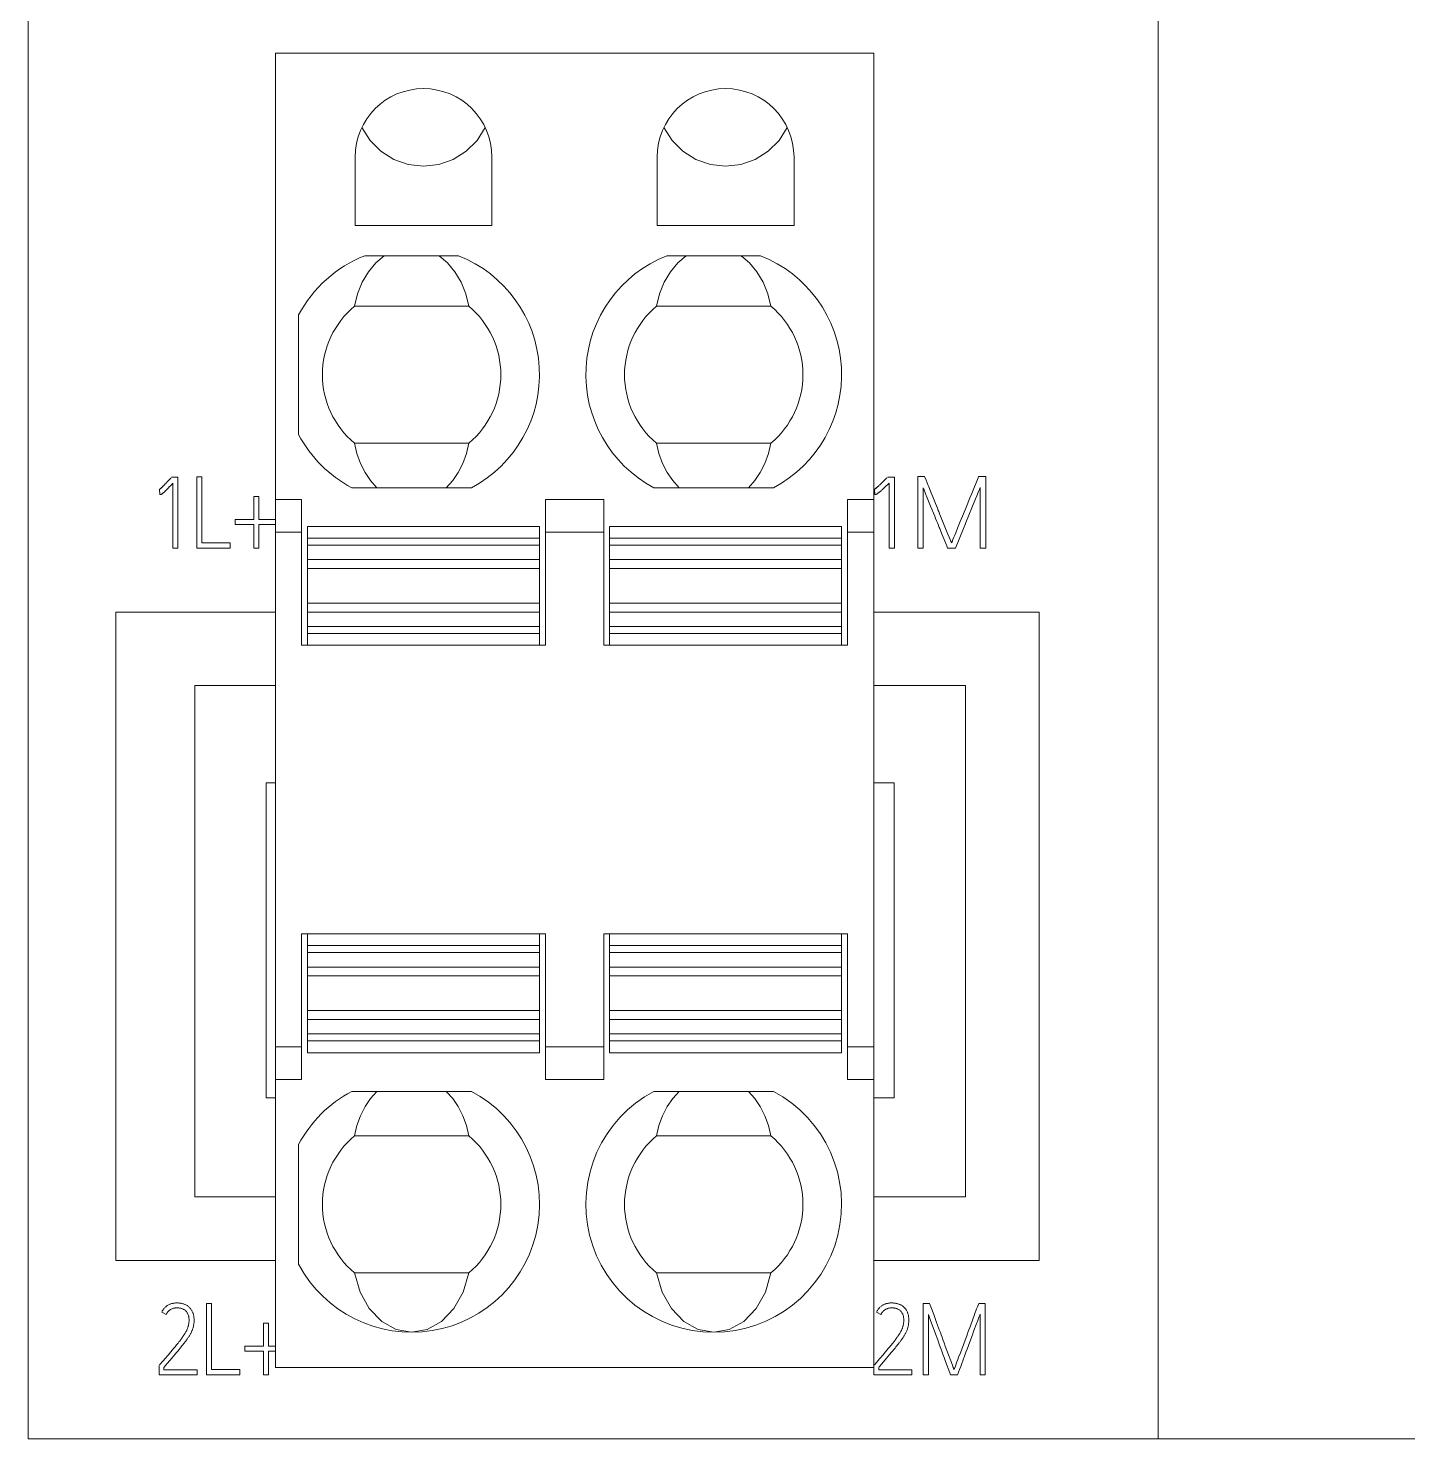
# Model space of a CAD drawing. Header units: millimetres. Extents: x 42356 to 50646, y 31507 to 39566.
# Drawn here: x 47553.03 to 47576.23, y 38373.74 to 38397.46 of the extents above; entities that cross this region are included whole.
import ezdxf

# ---------------------------------------------------------------- set-up
doc = ezdxf.new("R2010")
doc.units = ezdxf.units.MM
doc.set_wipeout_variables(frame=1)
doc.layers.add('000-PI-Oprema', color=30, linetype='Continuous', lineweight=5)

# ---------------------------------------------------------------- blocks, each defined once
blk = doc.blocks.new('A101_6ES7512-1DK01-0AB0')
at = {"layer": '000-PI-Oprema'}
for p, q in [((0, -58.55), (0, 58.55)), ((19, -58.55), (19, -24.25)), ((4.158, -35.254), (4.158, -57.354)), ((4.158, -35.254), (14.218, -35.254)), ((14.218, -35.254), (14.218, -57.354)), ((5.498, -36.999), (5.498, -38.149)), ((7.798, -38.149), (7.798, -36.999)), ((10.578, -36.999), (10.578, -38.149)), ((12.878, -38.149), (12.878, -36.999)), ((5.498, -38.149), (7.798, -38.149)), ((10.578, -38.149), (12.878, -38.149)), ((5.659, -38.659), (7.237, -38.659)), ((12.317, -38.659), (10.739, -38.659)), ((7.411, -39.509), (5.485, -39.509)), ((12.491, -39.509), (10.565, -39.509)), ((4.548, -41.665), (4.548, -39.653)), ((5.485, -41.809), (7.411, -41.809)), ((10.565, -41.809), (12.491, -41.809)), ((2.336, -42.463), (2.353, -42.444)), ((2.353, -42.444), (2.391, -42.402)), ((2.411, -42.38), (2.516, -42.38)), ((2.516, -42.38), (2.516, -43.575)), ((2.834, -43.573), (2.834, -42.375)), ((2.834, -42.375), (2.919, -42.375)), ((2.919, -42.375), (2.919, -43.488)), ((14.369, -42.463), (14.388, -42.445)), ((14.388, -42.445), (14.43, -42.402)), ((14.453, -42.38), (14.568, -42.38)), ((14.568, -42.38), (14.568, -43.575)), ((14.958, -43.573), (14.958, -42.373)), ((14.958, -42.373), (15.075, -42.373)), ((15.075, -42.373), (15.098, -42.43)), ((15.868, -42.657), (15.975, -42.392)), ((15.975, -42.392), (15.983, -42.373)), ((15.983, -42.373), (16.102, -42.373)), ((16.102, -42.373), (16.102, -43.573)), ((2.215, -42.676), (2.21, -42.587)), ((2.284, -42.518), (2.292, -42.509)), ((2.292, -42.509), (2.305, -42.495)), ((2.305, -42.495), (2.318, -42.482)), ((2.318, -42.482), (2.336, -42.463)), ((2.329, -42.592), (2.32, -42.601)), ((2.338, -42.583), (2.329, -42.592)), ((2.347, -42.574), (2.338, -42.583)), ((2.36, -42.56), (2.347, -42.574)), ((2.373, -42.547), (2.36, -42.56)), ((2.39, -42.529), (2.373, -42.547)), ((2.407, -42.51), (2.39, -42.529)), ((2.433, -42.483), (2.407, -42.51)), ((2.433, -43.575), (2.433, -42.483)), ((7.454, -42.559), (5.442, -42.559)), ((10.522, -42.559), (12.534, -42.559)), ((14.236, -42.676), (14.231, -42.587)), ((14.312, -42.518), (14.321, -42.509)), ((14.321, -42.509), (14.336, -42.496)), ((14.336, -42.496), (14.35, -42.482)), ((14.35, -42.482), (14.369, -42.463)), ((14.361, -42.593), (14.351, -42.601)), ((14.371, -42.584), (14.361, -42.593)), ((14.381, -42.575), (14.371, -42.584)), ((14.395, -42.561), (14.381, -42.575)), ((14.41, -42.547), (14.395, -42.561)), ((14.429, -42.529), (14.41, -42.547)), ((14.448, -42.511), (14.429, -42.529)), ((14.476, -42.483), (14.448, -42.511)), ((14.476, -43.575), (14.476, -42.483)), ((15.051, -42.559), (15.051, -43.573)), ((15.092, -42.663), (15.078, -42.628)), ((15.12, -42.731), (15.092, -42.663)), ((15.174, -42.619), (15.213, -42.714)), ((15.837, -42.732), (15.868, -42.657)), ((15.98, -42.625), (15.952, -42.694)), ((15.995, -42.591), (15.98, -42.625)), ((16.009, -43.573), (16.009, -42.556)), ((3.794, -43.092), (3.794, -42.706)), ((3.794, -42.706), (3.878, -42.706)), ((3.878, -42.706), (3.878, -43.092)), ((4.158, -42.759), (4.598, -42.759)), ((4.598, -42.759), (4.598, -45.209)), ((8.698, -45.209), (8.698, -42.759)), ((8.698, -42.759), (9.678, -42.759)), ((9.678, -42.759), (9.678, -45.209)), ((13.778, -45.209), (13.778, -42.759)), ((13.778, -42.759), (14.218, -42.759)), ((15.176, -42.869), (15.12, -42.731)), ((15.197, -42.92), (15.176, -42.869)), ((15.224, -42.989), (15.197, -42.92)), ((15.213, -42.714), (15.259, -42.827)), ((15.259, -42.827), (15.274, -42.865)), ((15.274, -42.865), (15.29, -42.903)), ((15.728, -42.996), (15.767, -42.902)), ((15.767, -42.902), (15.79, -42.845)), ((15.79, -42.845), (15.837, -42.732)), ((15.867, -42.9), (15.818, -43.021)), ((15.93, -42.745), (15.867, -42.9)), ((15.952, -42.694), (15.93, -42.745)), ((3.482, -43.177), (3.482, -43.092)), ((3.482, -43.092), (3.794, -43.092)), ((3.878, -43.092), (4.158, -43.092)), ((15.245, -43.04), (15.224, -42.989)), ((15.259, -43.075), (15.245, -43.04)), ((15.28, -43.126), (15.259, -43.075)), ((15.294, -43.161), (15.28, -43.126)), ((15.327, -42.998), (15.342, -43.035)), ((15.342, -43.035), (15.365, -43.092)), ((15.365, -43.092), (15.404, -43.187)), ((15.628, -43.242), (15.674, -43.129)), ((15.674, -43.129), (15.728, -42.996)), ((15.769, -43.142), (15.755, -43.176)), ((15.818, -43.021), (15.769, -43.142)), ((3.794, -43.177), (3.482, -43.177)), ((3.794, -43.573), (3.794, -43.177)), ((3.878, -43.177), (3.878, -43.573)), ((4.158, -43.177), (3.878, -43.177)), ((4.158, -43.305), (4.598, -43.305)), ((4.698, -43.209), (4.698, -45.209)), ((8.598, -43.209), (4.698, -43.209)), ((8.598, -43.209), (8.598, -45.209)), ((8.698, -43.305), (9.678, -43.305)), ((9.778, -43.209), (9.778, -45.209)), ((9.778, -43.209), (13.678, -43.209)), ((13.678, -43.209), (13.678, -45.209)), ((13.778, -43.305), (14.218, -43.305)), ((15.369, -43.35), (15.342, -43.281)), ((15.446, -43.539), (15.369, -43.35)), ((15.404, -43.187), (15.45, -43.3)), ((15.45, -43.3), (15.505, -43.432)), ((15.551, -43.431), (15.566, -43.393)), ((15.566, -43.393), (15.582, -43.355)), ((15.582, -43.355), (15.597, -43.318)), ((15.597, -43.318), (15.628, -43.242)), ((2.516, -43.575), (2.433, -43.575)), ((3.395, -43.573), (2.834, -43.573)), ((2.919, -43.488), (3.395, -43.488)), ((3.395, -43.488), (3.395, -43.573)), ((3.878, -43.573), (3.794, -43.573)), ((8.598, -43.409), (4.698, -43.409)), ((8.598, -43.524), (4.698, -43.524)), ((9.778, -43.409), (13.678, -43.409)), ((9.778, -43.524), (13.678, -43.524)), ((14.568, -43.575), (14.476, -43.575)), ((15.051, -43.573), (14.958, -43.573)), ((15.459, -43.573), (15.446, -43.539)), ((15.593, -43.573), (15.459, -43.573)), ((15.529, -43.488), (15.536, -43.469)), ((15.536, -43.469), (15.551, -43.431)), ((16.102, -43.573), (16.009, -43.573)), ((8.598, -43.768), (4.698, -43.768)), ((9.778, -43.768), (13.678, -43.768)), ((8.598, -43.916), (4.698, -43.916)), ((9.778, -43.916), (13.678, -43.916)), ((8.598, -44.502), (4.698, -44.502)), ((9.778, -44.502), (13.678, -44.502)), ((1.474, -44.65), (1.474, -55.55)), ((4.158, -44.65), (1.474, -44.65)), ((8.598, -44.65), (4.698, -44.65)), ((9.778, -44.65), (13.678, -44.65)), ((17, -44.65), (14.218, -44.65)), ((17, -55.55), (17, -44.65)), ((8.598, -44.894), (4.698, -44.894)), ((8.598, -45.009), (4.698, -45.009)), ((9.778, -44.894), (13.678, -44.894)), ((9.778, -45.009), (13.678, -45.009)), ((4.598, -45.209), (8.698, -45.209)), ((9.678, -45.209), (13.778, -45.209)), ((2.8, -45.885), (2.8, -54.485)), ((4.158, -45.885), (2.8, -45.885)), ((15.76, -45.885), (14.218, -45.885)), ((15.76, -54.485), (15.76, -45.885)), ((4, -47.522), (4, -52.815)), ((4.158, -47.522), (4, -47.522)), ((14.56, -47.522), (14.218, -47.522)), ((14.56, -52.815), (14.56, -47.522)), ((4.598, -50.059), (4.598, -52.509)), ((8.698, -50.059), (4.598, -50.059)), ((4.698, -52.059), (4.698, -50.059)), ((8.598, -50.259), (4.698, -50.259)), ((8.598, -52.059), (8.598, -50.059)), ((8.698, -52.509), (8.698, -50.059)), ((9.678, -50.059), (9.678, -52.509)), ((9.678, -50.059), (13.778, -50.059)), ((9.778, -52.059), (9.778, -50.059)), ((9.778, -50.259), (13.678, -50.259)), ((13.678, -52.059), (13.678, -50.059)), ((13.778, -52.509), (13.778, -50.059)), ((8.598, -50.374), (4.698, -50.374)), ((9.778, -50.374), (13.678, -50.374)), ((8.598, -50.618), (4.698, -50.618)), ((9.778, -50.618), (13.678, -50.618)), ((8.598, -50.766), (4.698, -50.766)), ((9.778, -50.766), (13.678, -50.766)), ((8.598, -51.352), (4.698, -51.352)), ((9.778, -51.352), (13.678, -51.352)), ((8.598, -51.5), (4.698, -51.5)), ((9.778, -51.5), (13.678, -51.5)), ((8.598, -51.744), (4.698, -51.744)), ((8.598, -51.859), (4.698, -51.859)), ((9.778, -51.744), (13.678, -51.744)), ((9.778, -51.859), (13.678, -51.859)), ((4.158, -51.963), (4.598, -51.963)), ((8.598, -52.059), (4.698, -52.059)), ((8.698, -51.963), (9.678, -51.963)), ((9.778, -52.059), (13.678, -52.059)), ((13.778, -51.963), (14.218, -51.963)), ((4.158, -52.509), (4.598, -52.509)), ((8.698, -52.509), (9.678, -52.509)), ((13.778, -52.509), (14.218, -52.509)), ((4, -52.815), (4.158, -52.815)), ((5.442, -52.709), (7.454, -52.709)), ((10.522, -52.709), (12.534, -52.709)), ((14.218, -52.815), (14.56, -52.815)), ((7.411, -53.459), (5.485, -53.459)), ((12.491, -53.459), (10.565, -53.459)), ((4.548, -55.615), (4.548, -53.603)), ((2.8, -54.485), (4.158, -54.485)), ((14.218, -54.485), (15.76, -54.485)), ((1.474, -55.55), (4.158, -55.55)), ((14.218, -55.55), (17, -55.55)), ((5.485, -55.759), (7.411, -55.759)), ((10.565, -55.759), (12.491, -55.759)), ((2.32, -56.459), (2.245, -56.421)), ((2.996, -57.473), (2.996, -56.275)), ((2.996, -56.275), (3.08, -56.275)), ((3.08, -56.275), (3.08, -57.388)), ((14.34, -56.459), (14.265, -56.421)), ((15.052, -57.473), (15.052, -56.273)), ((15.052, -56.273), (15.159, -56.273)), ((15.159, -56.273), (15.18, -56.33)), ((15.18, -56.33), (15.228, -56.462)), ((15.88, -56.557), (15.949, -56.368)), ((15.949, -56.368), (15.963, -56.33)), ((15.963, -56.33), (15.984, -56.273)), ((15.984, -56.273), (16.092, -56.273)), ((16.092, -56.273), (16.092, -57.473)), ((2.704, -56.555), (2.704, -56.554)), ((3.956, -56.992), (3.956, -56.606)), ((3.956, -56.606), (4.039, -56.606)), ((4.039, -56.606), (4.039, -56.992)), ((14.724, -56.555), (14.724, -56.554)), ((15.137, -56.459), (15.137, -57.473)), ((15.257, -56.786), (15.168, -56.546)), ((15.228, -56.462), (15.277, -56.595)), ((15.277, -56.595), (15.326, -56.727)), ((15.809, -56.745), (15.844, -56.651)), ((15.844, -56.651), (15.88, -56.557)), ((15.943, -56.628), (15.904, -56.732)), ((16.001, -56.473), (15.988, -56.508)), ((16.008, -56.456), (16.001, -56.473)), ((16.008, -57.473), (16.008, -56.456)), ((2.534, -56.923), (2.547, -56.907)), ((14.554, -56.923), (14.567, -56.907)), ((15.294, -56.889), (15.257, -56.786)), ((15.313, -56.94), (15.294, -56.889)), ((15.326, -56.727), (15.34, -56.765)), ((15.34, -56.765), (15.354, -56.803)), ((15.388, -56.897), (15.402, -56.935)), ((15.676, -57.104), (15.788, -56.802)), ((15.788, -56.802), (15.809, -56.745)), ((15.834, -56.921), (15.789, -57.042)), ((15.904, -56.732), (15.891, -56.766)), ((2.304, -57.199), (2.351, -57.145)), ((2.351, -57.145), (2.398, -57.09)), ((2.398, -57.09), (2.444, -57.035)), ((2.472, -57.128), (2.443, -57.162)), ((2.444, -57.035), (2.47, -57.003)), ((2.47, -57.003), (2.483, -56.988)), ((2.494, -57.102), (2.472, -57.128)), ((2.483, -56.988), (2.496, -56.972)), ((2.515, -57.076), (2.494, -57.102)), ((2.496, -56.972), (2.509, -56.956)), ((2.509, -56.956), (2.522, -56.94)), ((2.537, -57.05), (2.515, -57.076)), ((2.522, -56.94), (2.534, -56.923)), ((2.558, -57.024), (2.537, -57.05)), ((2.572, -57.007), (2.558, -57.024)), ((2.586, -56.989), (2.572, -57.007)), ((2.6, -56.972), (2.586, -56.989)), ((2.614, -56.954), (2.6, -56.972)), ((3.643, -57.077), (3.643, -56.992)), ((3.643, -56.992), (3.956, -56.992)), ((3.956, -57.077), (3.643, -57.077)), ((3.956, -57.473), (3.956, -57.077)), ((4.039, -56.992), (4.158, -56.992)), ((4.039, -57.077), (4.039, -57.473)), ((4.158, -57.077), (4.039, -57.077)), ((14.324, -57.199), (14.371, -57.145)), ((14.371, -57.145), (14.418, -57.09)), ((14.418, -57.09), (14.464, -57.035)), ((14.492, -57.128), (14.463, -57.162)), ((14.464, -57.035), (14.49, -57.003)), ((14.49, -57.003), (14.503, -56.988)), ((14.514, -57.102), (14.492, -57.128)), ((14.503, -56.988), (14.516, -56.972)), ((14.535, -57.076), (14.514, -57.102)), ((14.516, -56.972), (14.529, -56.956)), ((14.529, -56.956), (14.542, -56.94)), ((14.557, -57.05), (14.535, -57.076)), ((14.542, -56.94), (14.554, -56.923)), ((14.578, -57.024), (14.557, -57.05)), ((14.592, -57.007), (14.578, -57.024)), ((14.606, -56.989), (14.592, -57.007)), ((14.62, -56.972), (14.606, -56.989)), ((14.634, -56.954), (14.62, -56.972)), ((15.326, -56.975), (15.313, -56.94)), ((15.358, -57.061), (15.326, -56.975)), ((15.402, -56.935), (15.422, -56.992)), ((15.422, -56.992), (15.45, -57.068)), ((15.45, -57.068), (15.542, -57.313)), ((15.789, -57.042), (15.77, -57.094)), ((2.2, -57.473), (2.2, -57.32)), ((2.21, -57.308), (2.27, -57.238)), ((2.27, -57.238), (2.304, -57.199)), ((2.29, -57.341), (2.283, -57.35)), ((2.283, -57.35), (2.283, -57.39)), ((2.283, -57.39), (2.839, -57.39)), ((2.305, -57.324), (2.29, -57.341)), ((2.839, -57.39), (2.839, -57.473)), ((3.08, -57.388), (3.556, -57.388)), ((3.556, -57.388), (3.556, -57.473)), ((4.158, -57.354), (14.218, -57.354)), ((14.22, -57.473), (14.22, -57.32)), ((14.23, -57.308), (14.324, -57.199)), ((14.31, -57.341), (14.303, -57.35)), ((14.303, -57.35), (14.303, -57.39)), ((14.303, -57.39), (14.859, -57.39)), ((14.325, -57.324), (14.31, -57.341)), ((14.859, -57.39), (14.859, -57.473)), ((15.426, -57.25), (15.401, -57.181)), ((15.496, -57.439), (15.426, -57.25)), ((15.542, -57.313), (15.556, -57.351)), ((15.571, -57.388), (15.578, -57.369)), ((15.578, -57.369), (15.592, -57.331)), ((15.592, -57.331), (15.605, -57.293)), ((15.605, -57.293), (15.619, -57.255)), ((15.619, -57.255), (15.633, -57.218)), ((15.662, -57.387), (15.63, -57.473)), ((15.681, -57.335), (15.662, -57.387)), ((15.693, -57.301), (15.681, -57.335)), ((2.839, -57.473), (2.2, -57.473)), ((3.556, -57.473), (2.996, -57.473)), ((4.039, -57.473), (3.956, -57.473)), ((14.859, -57.473), (14.22, -57.473)), ((15.137, -57.473), (15.052, -57.473)), ((15.508, -57.473), (15.496, -57.439)), ((15.63, -57.473), (15.508, -57.473)), ((16.092, -57.473), (16.008, -57.473)), ((0, -58.55), (100, -58.55))]:
    blk.add_line(p, q, dxfattribs=at)
for points in [[(5.611, -36.501), (5.748, -36.72), (5.93, -36.902), (6.148, -37.04), (6.392, -37.125), (6.648, -37.154)], [(6.648, -37.154), (6.904, -37.125), (7.147, -37.04), (7.366, -36.902), (7.548, -36.72), (7.685, -36.501)], [(10.691, -36.501), (10.828, -36.72), (11.01, -36.902), (11.228, -37.04), (11.472, -37.125), (11.728, -37.154)], [(11.728, -37.154), (11.984, -37.125), (12.227, -37.04), (12.446, -36.902), (12.628, -36.72), (12.765, -36.501)], [(5.987, -38.659), (5.845, -38.778), (5.72, -38.928), (5.617, -39.103), (5.538, -39.298), (5.485, -39.509)], [(7.411, -39.509), (7.358, -39.298), (7.279, -39.103), (7.175, -38.928), (7.051, -38.778), (6.909, -38.659)], [(11.067, -38.659), (10.925, -38.778), (10.8, -38.928), (10.697, -39.103), (10.618, -39.298), (10.565, -39.509)], [(12.491, -39.509), (12.438, -39.298), (12.359, -39.103), (12.255, -38.928), (12.131, -38.778), (11.989, -38.659)], [(5.485, -41.809), (5.527, -41.984), (5.587, -42.15), (5.665, -42.303), (5.758, -42.44), (5.865, -42.559)], [(7.031, -42.559), (7.138, -42.44), (7.231, -42.303), (7.309, -42.15), (7.369, -41.984), (7.411, -41.809)], [(10.565, -41.809), (10.607, -41.984), (10.667, -42.15), (10.745, -42.303), (10.838, -42.44), (10.945, -42.559)], [(12.111, -42.559), (12.218, -42.44), (12.311, -42.303), (12.389, -42.15), (12.449, -41.984), (12.491, -41.809)], [(2.391, -42.402), (2.396, -42.398), (2.4, -42.393)], [(14.43, -42.402), (14.435, -42.398), (14.44, -42.393)], [(15.098, -42.43), (15.136, -42.524), (15.144, -42.543), (15.174, -42.619)], [(2.21, -42.587), (2.215, -42.583), (2.22, -42.579), (2.224, -42.575), (2.229, -42.571), (2.234, -42.567), (2.238, -42.563), (2.243, -42.558), (2.248, -42.554), (2.252, -42.55), (2.257, -42.545), (2.261, -42.541), (2.266, -42.536), (2.27, -42.532), (2.275, -42.527), (2.284, -42.518)], [(2.32, -42.601), (2.311, -42.609), (2.307, -42.614), (2.302, -42.618), (2.298, -42.622), (2.293, -42.627), (2.288, -42.631), (2.284, -42.635), (2.279, -42.639), (2.274, -42.644), (2.27, -42.648), (2.265, -42.652), (2.26, -42.656), (2.255, -42.659), (2.25, -42.663), (2.247, -42.665), (2.245, -42.667), (2.242, -42.668), (2.239, -42.67), (2.236, -42.671), (2.233, -42.672), (2.23, -42.673), (2.227, -42.674), (2.224, -42.675), (2.221, -42.675), (2.218, -42.676), (2.217, -42.676), (2.215, -42.676)], [(14.231, -42.587), (14.236, -42.583), (14.241, -42.579), (14.247, -42.575), (14.252, -42.571), (14.257, -42.567), (14.262, -42.563), (14.267, -42.558), (14.272, -42.554), (14.277, -42.55), (14.282, -42.545), (14.287, -42.541), (14.292, -42.537), (14.297, -42.532), (14.302, -42.528), (14.312, -42.518)], [(14.351, -42.601), (14.341, -42.61), (14.336, -42.615), (14.331, -42.619), (14.326, -42.623), (14.321, -42.628), (14.316, -42.632), (14.311, -42.636), (14.306, -42.64), (14.301, -42.644), (14.295, -42.648), (14.29, -42.652), (14.285, -42.656), (14.279, -42.66), (14.274, -42.664), (14.271, -42.665), (14.268, -42.667), (14.265, -42.669), (14.262, -42.67), (14.259, -42.671), (14.256, -42.673), (14.253, -42.673), (14.25, -42.674), (14.246, -42.675), (14.243, -42.675), (14.24, -42.676), (14.238, -42.676), (14.236, -42.676)], [(15.078, -42.628), (15.065, -42.594), (15.058, -42.577), (15.051, -42.559)], [(16.009, -42.556), (16.002, -42.573), (15.995, -42.591)], [(15.29, -42.903), (15.305, -42.941), (15.312, -42.96), (15.327, -42.998)], [(15.342, -43.281), (15.328, -43.247), (15.321, -43.229), (15.294, -43.161)], [(15.755, -43.176), (15.726, -43.245), (15.593, -43.573)], [(15.505, -43.432), (15.512, -43.451), (15.52, -43.47), (15.525, -43.479), (15.529, -43.488)], [(5.865, -52.709), (5.758, -52.827), (5.665, -52.965), (5.587, -53.118), (5.527, -53.283), (5.485, -53.459)], [(7.411, -53.459), (7.369, -53.283), (7.309, -53.118), (7.231, -52.965), (7.138, -52.827), (7.031, -52.709)], [(10.945, -52.709), (10.838, -52.827), (10.745, -52.965), (10.667, -53.118), (10.607, -53.283), (10.565, -53.459)], [(12.491, -53.459), (12.449, -53.283), (12.389, -53.118), (12.311, -52.965), (12.218, -52.827), (12.111, -52.709)], [(5.485, -55.759), (5.58, -56.083), (5.736, -56.362), (5.944, -56.577), (6.186, -56.713), (6.448, -56.759)], [(6.448, -56.759), (6.709, -56.713), (6.952, -56.577), (7.159, -56.362), (7.316, -56.083), (7.411, -55.759)], [(10.565, -55.759), (10.66, -56.083), (10.816, -56.362), (11.024, -56.577), (11.266, -56.713), (11.528, -56.759)], [(11.528, -56.759), (11.789, -56.713), (12.032, -56.577), (12.239, -56.362), (12.396, -56.083), (12.491, -55.759)], [(2.245, -56.421), (2.25, -56.411), (2.255, -56.401), (2.261, -56.391), (2.267, -56.382), (2.274, -56.373), (2.281, -56.364), (2.288, -56.355), (2.296, -56.347), (2.304, -56.339), (2.312, -56.331), (2.321, -56.324), (2.33, -56.317), (2.339, -56.311), (2.349, -56.305), (2.358, -56.299), (2.368, -56.294), (2.379, -56.289), (2.389, -56.285), (2.4, -56.281), (2.41, -56.278), (2.421, -56.275), (2.432, -56.273), (2.443, -56.271), (2.455, -56.269), (2.466, -56.268), (2.477, -56.267), (2.488, -56.267), (2.5, -56.266), (2.511, -56.266), (2.522, -56.267), (2.533, -56.268), (2.544, -56.269), (2.556, -56.27), (2.567, -56.272), (2.578, -56.274), (2.589, -56.277), (2.599, -56.28), (2.61, -56.283), (2.621, -56.286), (2.631, -56.29), (2.641, -56.295), (2.652, -56.3), (2.662, -56.305), (2.671, -56.31), (2.681, -56.316), (2.69, -56.323), (2.698, -56.33), (2.707, -56.338), (2.715, -56.346), (2.722, -56.354), (2.73, -56.362), (2.736, -56.371), (2.743, -56.381), (2.749, -56.39), (2.754, -56.4), (2.759, -56.41), (2.764, -56.42), (2.768, -56.43), (2.772, -56.441), (2.775, -56.452), (2.778, -56.463), (2.781, -56.474), (2.783, -56.485), (2.785, -56.496), (2.786, -56.507), (2.787, -56.518), (2.788, -56.529), (2.789, -56.54), (2.789, -56.551), (2.789, -56.563), (2.789, -56.574), (2.788, -56.585), (2.788, -56.596), (2.786, -56.607), (2.785, -56.619), (2.784, -56.63), (2.782, -56.641), (2.78, -56.652), (2.777, -56.663), (2.775, -56.674), (2.772, -56.685), (2.769, -56.695), (2.765, -56.706), (2.761, -56.716), (2.757, -56.727), (2.753, -56.737), (2.748, -56.748), (2.744, -56.758), (2.739, -56.768), (2.733, -56.778), (2.728, -56.788), (2.723, -56.797), (2.717, -56.807), (2.711, -56.817), (2.705, -56.826), (2.699, -56.836), (2.693, -56.845), (2.687, -56.854), (2.68, -56.863), (2.674, -56.873), (2.667, -56.882), (2.661, -56.891), (2.654, -56.9), (2.648, -56.909), (2.641, -56.918), (2.634, -56.927), (2.628, -56.936), (2.621, -56.945), (2.614, -56.954)], [(2.547, -56.907), (2.553, -56.899), (2.559, -56.89), (2.565, -56.882), (2.571, -56.874), (2.577, -56.866), (2.583, -56.857), (2.589, -56.849), (2.595, -56.84), (2.601, -56.832), (2.607, -56.823), (2.612, -56.815), (2.618, -56.806), (2.624, -56.798), (2.629, -56.789), (2.635, -56.78), (2.64, -56.772), (2.645, -56.763), (2.651, -56.754), (2.656, -56.745), (2.66, -56.736), (2.665, -56.727), (2.669, -56.717), (2.674, -56.708), (2.678, -56.698), (2.681, -56.689), (2.684, -56.679), (2.687, -56.669), (2.69, -56.659), (2.693, -56.649), (2.695, -56.639), (2.697, -56.629), (2.699, -56.619), (2.7, -56.609), (2.702, -56.599), (2.703, -56.589), (2.704, -56.578), (2.704, -56.568), (2.704, -56.558), (2.704, -56.548), (2.704, -56.537), (2.703, -56.527), (2.702, -56.517), (2.701, -56.507), (2.699, -56.496), (2.697, -56.486), (2.694, -56.476), (2.691, -56.467), (2.687, -56.457), (2.683, -56.448), (2.679, -56.438), (2.673, -56.43), (2.668, -56.421), (2.661, -56.413), (2.654, -56.405), (2.647, -56.398), (2.639, -56.391), (2.631, -56.385), (2.622, -56.379), (2.614, -56.374), (2.604, -56.369), (2.595, -56.365), (2.585, -56.362), (2.575, -56.359), (2.565, -56.356), (2.555, -56.354), (2.545, -56.353), (2.535, -56.351), (2.525, -56.35), (2.514, -56.35), (2.504, -56.35), (2.494, -56.35), (2.483, -56.35), (2.473, -56.351), (2.463, -56.352), (2.452, -56.354), (2.442, -56.356), (2.432, -56.359), (2.423, -56.363), (2.413, -56.367), (2.404, -56.371), (2.395, -56.376), (2.386, -56.382), (2.378, -56.388), (2.37, -56.394), (2.362, -56.401), (2.355, -56.408), (2.348, -56.416), (2.341, -56.424), (2.335, -56.433), (2.33, -56.441), (2.324, -56.45), (2.32, -56.459)], [(2.339, -56.428), (2.338, -56.429), (2.337, -56.43), (2.336, -56.431), (2.335, -56.433), (2.334, -56.434), (2.333, -56.435), (2.333, -56.437), (2.332, -56.438), (2.331, -56.439), (2.33, -56.44), (2.329, -56.442), (2.328, -56.443), (2.328, -56.444), (2.327, -56.446), (2.326, -56.447), (2.325, -56.448), (2.325, -56.45), (2.324, -56.451), (2.323, -56.453), (2.323, -56.454), (2.322, -56.455), (2.321, -56.457), (2.32, -56.458), (2.32, -56.459)], [(14.265, -56.421), (14.27, -56.411), (14.275, -56.401), (14.281, -56.391), (14.287, -56.382), (14.294, -56.373), (14.301, -56.364), (14.308, -56.355), (14.316, -56.347), (14.324, -56.339), (14.332, -56.331), (14.341, -56.324), (14.35, -56.317), (14.359, -56.311), (14.369, -56.305), (14.378, -56.299), (14.388, -56.294), (14.399, -56.289), (14.409, -56.285), (14.42, -56.281), (14.43, -56.278), (14.441, -56.275), (14.452, -56.273), (14.463, -56.271), (14.475, -56.269), (14.486, -56.268), (14.497, -56.267), (14.508, -56.267), (14.52, -56.266), (14.531, -56.266), (14.542, -56.267), (14.553, -56.268), (14.564, -56.269), (14.576, -56.27), (14.587, -56.272), (14.598, -56.274), (14.609, -56.277), (14.619, -56.28), (14.63, -56.283), (14.641, -56.286), (14.651, -56.29), (14.661, -56.295), (14.672, -56.3), (14.682, -56.305), (14.691, -56.31), (14.701, -56.316), (14.71, -56.323), (14.718, -56.33), (14.727, -56.338), (14.735, -56.346), (14.742, -56.354), (14.75, -56.362), (14.756, -56.371), (14.763, -56.381), (14.769, -56.39), (14.774, -56.4), (14.779, -56.41), (14.784, -56.42), (14.788, -56.43), (14.792, -56.441), (14.795, -56.452), (14.798, -56.463), (14.801, -56.474), (14.803, -56.485), (14.805, -56.496), (14.806, -56.507), (14.807, -56.518), (14.808, -56.529), (14.809, -56.54), (14.809, -56.551), (14.809, -56.563), (14.809, -56.574), (14.808, -56.585), (14.808, -56.596), (14.806, -56.607), (14.805, -56.619), (14.804, -56.63), (14.802, -56.641), (14.8, -56.652), (14.797, -56.663), (14.795, -56.674), (14.792, -56.685), (14.789, -56.695), (14.785, -56.706), (14.781, -56.716), (14.777, -56.727), (14.773, -56.737), (14.768, -56.748), (14.764, -56.758), (14.759, -56.768), (14.753, -56.778), (14.748, -56.788), (14.743, -56.797), (14.737, -56.807), (14.731, -56.817), (14.725, -56.826), (14.719, -56.836), (14.713, -56.845), (14.707, -56.854), (14.7, -56.863), (14.694, -56.873), (14.687, -56.882), (14.681, -56.891), (14.674, -56.9), (14.668, -56.909), (14.661, -56.918), (14.654, -56.927), (14.648, -56.936), (14.641, -56.945), (14.634, -56.954)], [(14.567, -56.907), (14.573, -56.899), (14.579, -56.89), (14.585, -56.882), (14.591, -56.874), (14.597, -56.866), (14.603, -56.857), (14.609, -56.849), (14.615, -56.84), (14.621, -56.832), (14.627, -56.823), (14.632, -56.815), (14.638, -56.806), (14.644, -56.798), (14.649, -56.789), (14.655, -56.78), (14.66, -56.772), (14.665, -56.763), (14.671, -56.754), (14.676, -56.745), (14.68, -56.736), (14.685, -56.727), (14.689, -56.717), (14.694, -56.708), (14.698, -56.698), (14.701, -56.689), (14.704, -56.679), (14.707, -56.669), (14.71, -56.659), (14.713, -56.649), (14.715, -56.639), (14.717, -56.629), (14.719, -56.619), (14.72, -56.609), (14.722, -56.599), (14.723, -56.589), (14.724, -56.578), (14.724, -56.568), (14.724, -56.558), (14.724, -56.548), (14.724, -56.537), (14.723, -56.527), (14.722, -56.517), (14.721, -56.507), (14.719, -56.496), (14.717, -56.486), (14.714, -56.476), (14.711, -56.467), (14.707, -56.457), (14.703, -56.448), (14.699, -56.438), (14.693, -56.43), (14.688, -56.421), (14.681, -56.413), (14.674, -56.405), (14.667, -56.398), (14.659, -56.391), (14.651, -56.385), (14.642, -56.379), (14.634, -56.374), (14.624, -56.369), (14.615, -56.365), (14.605, -56.362), (14.595, -56.359), (14.585, -56.356), (14.575, -56.354), (14.565, -56.353), (14.555, -56.351), (14.545, -56.35), (14.534, -56.35), (14.524, -56.35), (14.514, -56.35), (14.503, -56.35), (14.493, -56.351), (14.483, -56.352), (14.472, -56.354), (14.462, -56.356), (14.452, -56.359), (14.443, -56.363), (14.433, -56.367), (14.424, -56.371), (14.415, -56.376), (14.406, -56.382), (14.398, -56.388), (14.39, -56.394), (14.382, -56.401), (14.375, -56.408), (14.368, -56.416), (14.361, -56.424), (14.355, -56.433), (14.35, -56.441), (14.344, -56.45), (14.34, -56.459)], [(14.359, -56.428), (14.358, -56.429), (14.357, -56.43), (14.356, -56.431), (14.355, -56.433), (14.354, -56.434), (14.353, -56.435), (14.353, -56.437), (14.352, -56.438), (14.351, -56.439), (14.35, -56.44), (14.349, -56.442), (14.348, -56.443), (14.348, -56.444), (14.347, -56.446), (14.346, -56.447), (14.345, -56.448), (14.345, -56.45), (14.344, -56.451), (14.343, -56.453), (14.343, -56.454), (14.342, -56.455), (14.341, -56.457), (14.34, -56.458), (14.34, -56.459)], [(2.704, -56.541), (2.704, -56.54), (2.704, -56.538), (2.704, -56.536), (2.704, -56.535), (2.704, -56.533)], [(2.704, -56.55), (2.704, -56.549), (2.704, -56.547), (2.704, -56.546), (2.704, -56.544)], [(14.724, -56.541), (14.724, -56.54), (14.724, -56.538), (14.724, -56.536), (14.724, -56.535), (14.724, -56.533)], [(14.724, -56.55), (14.724, -56.549), (14.724, -56.547), (14.724, -56.546), (14.724, -56.544)], [(15.168, -56.546), (15.155, -56.511), (15.149, -56.494), (15.143, -56.477), (15.137, -56.459)], [(15.988, -56.508), (15.969, -56.559), (15.943, -56.628)], [(15.354, -56.803), (15.367, -56.84), (15.388, -56.897)], [(15.891, -56.766), (15.885, -56.783), (15.878, -56.8), (15.834, -56.921)], [(15.401, -57.181), (15.389, -57.147), (15.358, -57.061)], [(15.633, -57.218), (15.647, -57.18), (15.676, -57.104)], [(15.77, -57.094), (15.751, -57.145), (15.693, -57.301)], [(2.443, -57.162), (2.414, -57.196), (2.305, -57.324)], [(14.463, -57.162), (14.434, -57.196), (14.325, -57.324)], [(15.556, -57.351), (15.564, -57.37), (15.567, -57.379), (15.571, -57.388)]]:
    blk.add_lwpolyline(points, dxfattribs=at)
for centre, radius, start, end in [((6.648, -36.999), 1.15, 0, 180), ((11.728, -36.999), 1.15, 0, 180), ((6.448, -40.659), 2.15, 111.5289, 152.0945), ((6.448, -40.659), 2.15, 297.9055, 68.4711), ((11.528, -40.659), 2.15, 111.5289, 242.0945), ((11.528, -40.659), 2.15, 297.9055, 68.4711), ((6.448, -40.659), 1.5, 129.9445, 230.0555), ((6.448, -40.659), 1.5, 309.9445, 50.0555), ((11.528, -40.659), 1.5, 129.9445, 230.0555), ((11.528, -40.659), 1.5, 309.9445, 50.0555), ((6.448, -40.659), 2.15, 207.9055, 242.0945), ((6.448, -54.609), 2.15, 117.9055, 152.0945), ((6.448, -54.609), 2.15, 207.9055, 62.0945), ((11.528, -54.609), 2.15, 117.9055, 62.0945), ((6.448, -54.609), 1.5, 129.9445, 230.0555), ((6.448, -54.609), 1.5, 309.9445, 50.0555), ((11.528, -54.609), 1.5, 129.9445, 230.0555), ((11.528, -54.609), 1.5, 309.9445, 50.0555)]:
    blk.add_arc(centre, radius, start, end, dxfattribs=at)

msp = doc.modelspace()

# ---------------------------------------------------------------- wipeouts: each hides what was drawn before it
msp.add_wipeout([(47553.026, 38490.839), (47653.026, 38490.839), (47653.026, 38373.739), (47553.026, 38373.739)]).dxf.layer = '000-PI-Oprema'

# ---------------------------------------------------------------- next in the draw order: block references
at = {"layer": '000-PI-Oprema'}
msp.add_blockref('A101_6ES7512-1DK01-0AB0', (47553.026, 38432.289), dxfattribs=at)

doc.saveas('drawing.dxf')
